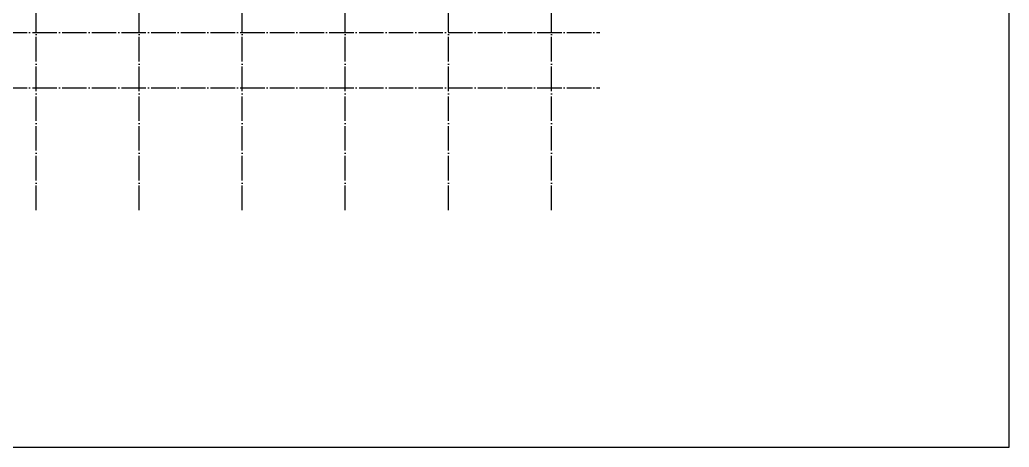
# Model space of a CAD drawing. Extents: x -781494 to 378714, y -27129 to 259749.
# Drawn here: x -735976 to -655344, y 170649 to 205463 of the extents above; entities that cross this region are included whole.
import ezdxf

# ---------------------------------------------------------------- set-up
doc = ezdxf.new("R2010")
doc.units = 0
doc.header["$LTSCALE"] = 1000
doc.header["$MEASUREMENT"] = 0
doc.linetypes.add('104-6 轴网$0$DOTE', pattern=[2.42, 2, -0.2, 0.02, -0.2])
doc.layers.add('04-不打印_标注', color=3, linetype='Continuous', plot=False)
doc.layers.add('104-6 轴网$0$A_AXIS-轴线', color=36, linetype='104-6 轴网$0$DOTE')

msp = doc.modelspace()

# ---------------------------------------------------------------- linework, layer by layer
at = {"layer": '04-不打印_标注', "color": 2}
msp.add_lwpolyline([(-781494.4, 170648.7), (-655344.4, 170648.7), (-655344.4, 259748.7), (-781494.4, 259748.7)], close=True, dxfattribs=at)
at = {"layer": '104-6 轴网$0$A_AXIS-轴线'}
for points in [[(-734651.2, 189966.4), (-734651.2, 244893.5)], [(-726251.2, 189966.4), (-726251.2, 244893.5)], [(-717851.2, 189966.4), (-717851.2, 244893.5)], [(-709451.2, 189966.4), (-709451.2, 244893.5)], [(-701051.2, 189966.4), (-701051.2, 244893.5)], [(-692651.2, 189966.4), (-692651.2, 244893.5)], [(-747051.2, 204416.4), (-688705.3, 204416.4)], [(-747051.2, 199916.4), (-688705.3, 199916.4)]]:
    msp.add_lwpolyline(points, dxfattribs=at)

doc.saveas('drawing.dxf')
